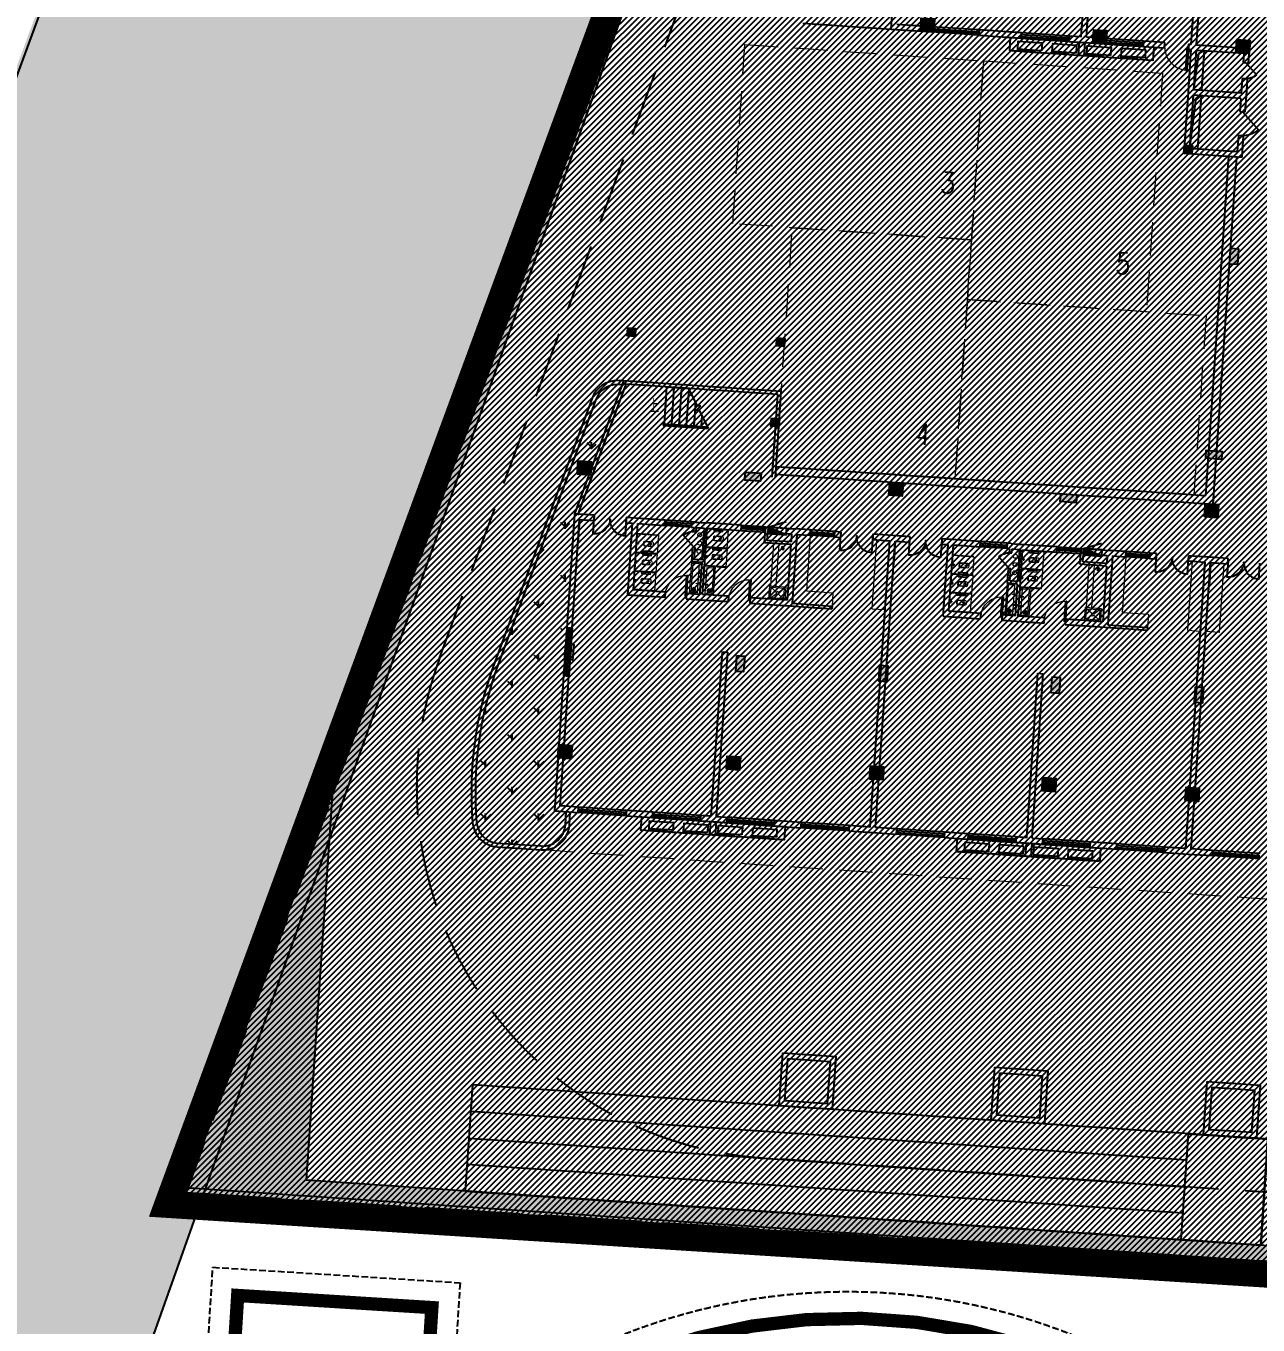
# Model space of a CAD drawing. Header units: millimetres. Extents: x 36720183 to 38160956, y 58934012 to 60388477.
# Drawn here: x 37337182 to 37383537, y 59654170 to 59703044 of the extents above; entities that cross this region are included whole.
import ezdxf

# ---------------------------------------------------------------- set-up
doc = ezdxf.new("R2010")
doc.units = ezdxf.units.MM
doc.header["$LTSCALE"] = 1000
doc.header["$MEASUREMENT"] = 0
for name, pattern in [('CONTINOUS', [0]), ('DASH', [0.35, 0.25, -0.1]), ('HIDDEN', [0.375, 0.25, -0.125]), ('总图草图2013.08.27$0$ACAD_ISO02W100', [15, 12, -3])]:
    doc.linetypes.add(name, pattern=pattern)
for name, color, linetype, lineweight in [('040 Text', 1, 'Continuous', 20), ('221 Wall Conc', 4, 'Continuous', 35), ('315 Door', 1, 'Continuous', 13), ('724 Furnitures', 8, 'Continuous', 20), ('740 Sanitary', 8, 'Continuous', 20), ('AGC 08320 CFA', 6, 'Continuous', 13)]:
    doc.layers.add(name, color=color, linetype=linetype, lineweight=lineweight)
for name, color, linetype in [('0空调土建条件', 6, 'Continuous'), ('@ 绿化', 8, 'Continuous'), ('@YL', 2, 'Continuous'), ('@围墙', 5, 'Continuous'), ('C_Colu', 2, 'Continuous'), ('C_Hatch', 41, 'Continuous'), ('DIM_SYMB', 3, 'Continuous'), ('KX_E1', 7, 'Continuous'), ('LH', 86, 'Continuous'), ('PUB_TEXT', 7, 'Continuous'), ('STAIR', 2, 'Continuous'), ('WALL', 4, 'Continuous'), ('WINDOW', 2, 'Continuous'), ('水X-EQU', 200, 'Continuous'), ('活动场地', 252, 'CONTINOUS'), ('硬质铺地', 7, 'Continuous'), ('绿地', 85, 'Continuous'), ('隐形消防车道', 9, 'Continuous')]:
    doc.layers.add(name, color=color, linetype=linetype)
doc.styles.add('_HZTXT', font='txt.shx', dxfattribs={"width": 0.8, "bigfont": 'hztxt.shx'})
doc.styles.add('_TCH_DIM', font='SIMPLEX', dxfattribs={"bigfont": 'GBCBIG'})
pattern_1 = [(90, (0, 0), (-997.795475, 997.795475), [264.58066, -1731.01015]), (45, (0, 0), (-997.796155, 997.796155), [264.58066, -1146.51615]), (135, (0, 0), (-997.796155, -997.796155), [264.58066, -1146.51615])]

# ---------------------------------------------------------------- blocks, each defined once
blk = doc.blocks.new('qc')
at = {"layer": '绿地', "color": 8}
blk.add_line((41951888, 57914852), (41959208, 57914852), dxfattribs=at)
at = {"layer": '绿地', "color": 8, "linetype": 'DASH'}
blk.add_lwpolyline([(41960208, 57915852), (41950888, 57915852), (41950888, 57909951, 0.664216), (41912008, 57893595), (41912008, 57847630, 0.664216), (41950888, 57831275), (41950888, 57824128), (41960208, 57824128)], format="xyb", close=True, dxfattribs=at)
at = {"layer": '绿地', "color": 8, "const_width": 500}
blk.add_lwpolyline([(41959208, 57914852), (41951888, 57914852), (41951888, 57907370, 0.706623), (41913008, 57893595), (41913008, 57847630, 0.706623), (41951888, 57833856), (41951888, 57825128), (41959208, 57825128)], format="xyb", close=True, dxfattribs=at)
at = {"layer": '绿地', "color": 8}
blk.add_lwpolyline([(41951888, 57907370, 0.706623), (41913008, 57893595), (41913008, 57847630, 0.706623), (41951888, 57833856, 0.706623)], format="xyb", dxfattribs=at)
for points in [[(41951888, 57907370), (41951888, 57914852)], [(41959208, 57825128), (41959208, 57914852)]]:
    blk.add_lwpolyline(points, dxfattribs=at)
blk = doc.blocks.new('WSC')
for p, q in [((-500, 600), (-500, 0)), ((0, 600), (-500, 600)), ((-450, 550), (-450, 50)), ((-281, 339), (-450, 550)), ((-50, 550), (-450, 550)), ((-50, 550), (-219, 339)), ((-50, 50), (-50, 550)), ((0, 0), (0, 600)), ((-500, 0), (0, 0)), ((-281, 261), (-450, 50)), ((-450, 50), (-50, 50)), ((-50, 50), (-219, 261))]:
    blk.add_line(p, q)
blk.add_circle((-250, 300), 50)
blk = doc.blocks.new('A$C684A7E5F')
for p, q in [((47, 17), (19, 78)), ((65, 15), (29, 92)), ((78, 22), (42, 99)), ((92, 28), (56, 105)), ((102, 43), (73, 103))]:
    blk.add_line(p, q)
for radius in [60, 45]:
    blk.add_circle((60, 60), radius)
blk = doc.blocks.new('A$C196D6E96')
for p, q in [((0, 52), (0, 117)), ((19, 52), (19, 117)), ((52, 169), (319, 169)), ((52, 149), (286, 149)), ((286, 19), (52, 19)), ((286, 169), (286, 0)), ((384, 104), (384, 65)), ((319, 0), (52, 0))]:
    blk.add_line(p, q)
at = {"extrusion": (0, 0, -1)}
for centre, major_axis, start_param, end_param in [((52, 117), (-36.8, 36.8), 5.497787, 7.068583), ((52, 52), (36.8, 36.8), 2.356194, 3.926991), ((52, 117), (23, 23), 3.926991, 5.497787), ((52, 52), (-23, 23), 3.926991, 5.497787), ((319, 104), (-46, 46), 0.785398, 2.356194), ((319, 65), (-46, 46), 2.356194, 3.926991)]:
    blk.add_ellipse(centre, major_axis=major_axis, ratio=1, start_param=start_param, end_param=end_param, dxfattribs=at)
blk = doc.blocks.new('A$C360173E8')
for p, q in [((360, -200), (-360, -200)), ((260, -740), (260, -400)), ((260, -400), (340, -400)), ((340, -430), (290, -430)), ((290, -430), (290, -710)), ((50, -945), (-50, -945)), ((0, -895), (0, -995)), ((340, -740), (260, -740)), ((290, -710), (340, -710))]:
    blk.add_line(p, q)
for points in [[(-360, -1000), (-360, -200), (-340, -200), (-340, -1000)], [(340, -1000), (340, -200), (360, -200), (360, -1000)]]:
    blk.add_lwpolyline(points)
blk.add_circle((0, -945), 16)
at = {"extrusion": (0, 0, -1)}
blk.add_ellipse((0, -474), major_axis=(-23, 23), ratio=1, start_param=6.283185307177053, end_param=12.56637061435664, dxfattribs=at)
at = {"rotation": 90.00000341509461}
blk.add_blockref('A$C196D6E96', (85, -740), dxfattribs=at)
blk = doc.blocks.new('_LV13')
at = {"color": 0}
for p, q in [((-0.49, 0.07), (-0.07, 0.49)), ((-0.47, -0.18), (0.18, 0.47)), ((-0.35, -0.35), (0.35, 0.35)), ((-0.18, -0.47), (0.47, 0.18)), ((0.07, -0.49), (0.49, -0.07))]:
    blk.add_line(p, q, dxfattribs=at)
blk.add_circle((0, 0), 0.5)
blk = doc.blocks.new('T-2')
for p, q in [((-30, 0), (30, 0)), ((0, -30), (0, 30))]:
    blk.add_line(p, q)
blk.add_lwpolyline([(-100, -5), (-100, 5), (-40, 5), (-40, -5)], close=True)
blk.add_circle((0, 0), 20)
blk = doc.blocks.new('xsp2')
at = {"layer": '740 Sanitary', "linetype": 'Continuous'}
for p, q in [((237866, 119369), (236886, 119369)), ((237866, 119119), (237866, 119369)), ((236886, 119119), (237866, 119119))]:
    blk.add_line(p, q, dxfattribs=at)
at = {"layer": '740 Sanitary'}
blk.add_line((237916, 119019), (237916, 119419), dxfattribs=at)
at = {"layer": '740 Sanitary', "linetype": 'Continuous'}
blk.add_lwpolyline([(237916, 119419), (236836, 119419), (236836, 119019), (237916, 119019)], dxfattribs=at)
at = {"layer": '740 Sanitary'}
blk.add_lwpolyline([(236886, 119119), (236886, 119369)], dxfattribs=at)
at = {"layer": '740 Sanitary', "linetype": 'Continuous', "extrusion": (0, 0, -1), "xscale": 150.0000000000003, "yscale": 150.0000000000003, "zscale": -150, "rotation": 180.0000166715301}
blk.add_blockref('_LV13', (-236999, 119260), dxfattribs=at)
at = {"layer": '740 Sanitary', "linetype": 'Continuous', "rotation": 269.999991285241}
for p in [(237216, 119089), (237566, 119089)]:
    blk.add_blockref('T-2', p, dxfattribs=at)
blk = doc.blocks.new('xsc2')
at = {"layer": '740 Sanitary', "linetype": 'Continuous'}
for p, q in [((232766, 118819), (233866, 118819)), ((233866, 118819), (233866, 118569)), ((233866, 118569), (232766, 118569))]:
    blk.add_line(p, q, dxfattribs=at)
at = {"layer": '740 Sanitary'}
blk.add_line((233916, 118919), (233916, 118519), dxfattribs=at)
at = {"layer": '740 Sanitary', "linetype": 'Continuous'}
blk.add_lwpolyline([(233916, 118519), (232716, 118519), (232716, 118919), (233916, 118919)], dxfattribs=at)
at = {"layer": '740 Sanitary'}
blk.add_lwpolyline([(232766, 118819), (232766, 118569)], dxfattribs=at)
at = {"layer": '740 Sanitary', "linetype": 'Continuous', "extrusion": (0, 0, -1), "zscale": -1, "rotation": 89.99999153129632}
for p in [(-233116, 118849), (-233516, 118849)]:
    blk.add_blockref('T-2', p, dxfattribs=at)
at = {"layer": '740 Sanitary', "linetype": 'Continuous', "xscale": 150.0000000000003, "yscale": 150.0000000000003, "zscale": 150.0000000000003, "rotation": 1.642547486260032e-05}
blk.add_blockref('_LV13', (232879, 118677), dxfattribs=at)
blk = doc.blocks.new('dwxg')
at = {"layer": '740 Sanitary'}
for p, q in [((234416, 118239), (234416, 117529)), ((235111, 117889), (235211, 117889)), ((235161, 117939), (235161, 117839)), ((234956, 117629), (234616, 117629)), ((234616, 117629), (234616, 117549)), ((234646, 117549), (234646, 117599)), ((234646, 117599), (234926, 117599)), ((234926, 117599), (234926, 117549)), ((234956, 117549), (234956, 117629))]:
    blk.add_line(p, q, dxfattribs=at)
blk.add_lwpolyline([(235216, 117529), (234416, 117529), (234416, 117549), (235216, 117549)], dxfattribs=at)
blk.add_circle((235161, 117889), 16, dxfattribs=at)
at = {"layer": '740 Sanitary', "extrusion": (0, 0, -1)}
blk.add_ellipse((234690, 117889), major_axis=(-23, -23), ratio=1, start_param=6.283185307177053, end_param=12.56637061435664, dxfattribs=at)
at = {"layer": '740 Sanitary', "rotation": 180.0000034151096}
blk.add_blockref('A$C196D6E96', (234956, 117973), dxfattribs=at)
blk = doc.blocks.new('kt')
at = {"layer": '0空调土建条件', "color": 7}
for p, q in [((-2883123, 10950975), (-2883123, 10950925)), ((-2883048, 10950975), (-2883048, 10950925)), ((-2882973, 10950975), (-2882973, 10950925)), ((-2882898, 10950975), (-2882898, 10950925)), ((-2882823, 10950975), (-2882823, 10950925)), ((-2882748, 10950975), (-2882748, 10950925)), ((-2882673, 10950975), (-2882673, 10950925)), ((-2882598, 10950975), (-2882598, 10950925)), ((-2882523, 10950975), (-2882523, 10950925)), ((-2882448, 10950975), (-2882448, 10950925)), ((-2882373, 10950975), (-2882373, 10950925)), ((-2882298, 10950975), (-2882298, 10950925)), ((-2882223, 10950975), (-2882223, 10950925)), ((-2882148, 10950975), (-2882148, 10950925)), ((-2882073, 10950975), (-2882073, 10950925)), ((-2881998, 10950975), (-2881998, 10950925)), ((-2881923, 10950975), (-2881923, 10950925)), ((-2881848, 10950975), (-2881848, 10950925)), ((-2881773, 10950975), (-2881773, 10950925)), ((-2881698, 10950975), (-2881698, 10950925)), ((-2881623, 10950975), (-2881623, 10950925)), ((-2881548, 10950975), (-2881548, 10950925)), ((-2881473, 10950975), (-2881473, 10950925)), ((-2881398, 10950975), (-2881398, 10950925)), ((-2881323, 10950975), (-2881323, 10950925)), ((-2881248, 10950975), (-2881248, 10950925)), ((-2881173, 10950975), (-2881173, 10950925)), ((-2881098, 10950975), (-2881098, 10950925)), ((-2881023, 10950975), (-2881023, 10950925)), ((-2880948, 10950975), (-2880948, 10950925)), ((-2880873, 10950975), (-2880873, 10950925)), ((-2880798, 10950975), (-2880798, 10950925)), ((-2880723, 10950975), (-2880723, 10950925)), ((-2880648, 10950975), (-2880648, 10950925)), ((-2880573, 10950975), (-2880573, 10950925)), ((-2880498, 10950975), (-2880498, 10950925)), ((-2880423, 10950975), (-2880423, 10950925))]:
    blk.add_line(p, q, dxfattribs=at)
at = {"layer": '0空调土建条件', "color": 2}
for points in [[(-2881880, 10950450), (-2881880, 10950450), (-2883180, 10950450), (-2883180, 10950950), (-2881880, 10950950), (-2881880, 10950950)], [(-2881880, 10950950), (-2881880, 10950950), (-2880380, 10950950), (-2880380, 10950450), (-2881880, 10950450), (-2881880, 10950450)]]:
    blk.add_lwpolyline(points, dxfattribs=at)
at = {"layer": '0空调土建条件', "color": 1}
for points in [[(-2882880, 10950875), (-2881980, 10950875), (-2881980, 10950575), (-2882880, 10950575)], [(-2881980, 10950875), (-2882580, 10950875), (-2882580, 10950905), (-2881980, 10950905)], [(-2881580, 10950875), (-2880680, 10950875), (-2880680, 10950575), (-2881580, 10950575)], [(-2880680, 10950875), (-2881280, 10950875), (-2881280, 10950905), (-2880680, 10950905)]]:
    blk.add_lwpolyline(points, close=True, dxfattribs=at)
blk = doc.blocks.new('1f-20140109')
at = {"layer": 'C_Hatch'}
for points in [[(161336, -163910), (161336, -163410), (161836, -163410), (161836, -163910)], [(167836, -163910), (167836, -163410), (168336, -163410), (168336, -163910)], [(173236, -163910), (173236, -163410), (173736, -163410), (173736, -163910)], [(171536, -167510), (171836, -167510), (171836, -167810), (171536, -167810)], [(173536, -171260), (173836, -171260), (173836, -171860), (173536, -171860)], [(151104, -175790), (151404, -175790), (151404, -176090), (151104, -176090)], [(156732, -175790), (157032, -175790), (157032, -176090), (156732, -176090)], [(156732, -178810), (157032, -178810), (157032, -179110), (156732, -179110)], [(173136, -179210), (173136, -178910), (173736, -178910), (173736, -179210)], [(149586, -181410), (149586, -180910), (150086, -180910), (150086, -181410)], [(155886, -180910), (156486, -180910), (156486, -181210), (155886, -181210)], [(161336, -181410), (161336, -180910), (161836, -180910), (161836, -181410)], [(167786, -180910), (168386, -180910), (168386, -181210), (167786, -181210)], [(173236, -181410), (173236, -180910), (173736, -180910), (173736, -181410)], [(149586, -187810), (149886, -187810), (149886, -188410), (149586, -188410)], [(156036, -187810), (156336, -187810), (156336, -188410), (156036, -188410)], [(161436, -187810), (161736, -187810), (161736, -188410), (161436, -188410)], [(167936, -187810), (168236, -187810), (168236, -188410), (167936, -188410)], [(173336, -187810), (173636, -187810), (173636, -188410), (173336, -188410)], [(149586, -192110), (149586, -191610), (150086, -191610), (150086, -192110)], [(155936, -192110), (155936, -191610), (156436, -191610), (156436, -192110)], [(161336, -192110), (161336, -191610), (161836, -191610), (161836, -192110)], [(167836, -192110), (167836, -191610), (168336, -191610), (168336, -192110)], [(173236, -192110), (173236, -191610), (173736, -191610), (173736, -192110)]]:
    blk.add_hatch(color=256, dxfattribs=at).paths.add_polyline_path(points)
at = {"layer": 'C_Colu'}
for points in [[(161336, -163910), (161336, -163410), (161836, -163410), (161836, -163910), (161336, -163910)], [(167836, -163910), (167836, -163410), (168336, -163410), (168336, -163910), (167836, -163910)], [(173236, -163910), (173236, -163410), (173736, -163410), (173736, -163910), (173236, -163910)], [(171536, -167510), (171836, -167510), (171836, -167810), (171536, -167810), (171536, -167510)], [(173536, -171260), (173836, -171260), (173836, -171860), (173536, -171860), (173536, -171260)], [(151104, -175790), (151404, -175790), (151404, -176090), (151104, -176090), (151104, -175790)], [(156732, -175790), (157032, -175790), (157032, -176090), (156732, -176090), (156732, -175790)], [(156732, -178810), (157032, -178810), (157032, -179110), (156732, -179110), (156732, -178810)], [(173136, -179210), (173136, -178910), (173736, -178910), (173736, -179210), (173136, -179210)], [(149586, -181410), (149586, -180910), (150086, -180910), (150086, -181410), (149586, -181410)], [(155886, -180910), (156486, -180910), (156486, -181210), (155886, -181210), (155886, -180910)], [(161336, -181410), (161336, -180910), (161836, -180910), (161836, -181410), (161336, -181410)], [(167786, -180910), (168386, -180910), (168386, -181210), (167786, -181210), (167786, -180910)], [(173236, -181410), (173236, -180910), (173736, -180910), (173736, -181410), (173236, -181410)], [(149586, -187810), (149886, -187810), (149886, -188410), (149586, -188410), (149586, -187810)], [(156036, -187810), (156336, -187810), (156336, -188410), (156036, -188410), (156036, -187810)], [(161436, -187810), (161736, -187810), (161736, -188410), (161436, -188410), (161436, -187810)], [(167936, -187810), (168236, -187810), (168236, -188410), (167936, -188410), (167936, -187810)], [(173336, -187810), (173636, -187810), (173636, -188410), (173336, -188410), (173336, -187810)], [(149586, -192110), (149586, -191610), (150086, -191610), (150086, -192110), (149586, -192110)], [(155936, -192110), (155936, -191610), (156436, -191610), (156436, -192110), (155936, -192110)], [(161336, -192110), (161336, -191610), (161836, -191610), (161836, -192110), (161336, -192110)], [(167836, -192110), (167836, -191610), (168336, -191610), (168336, -192110), (167836, -192110)], [(173236, -192110), (173236, -191610), (173736, -191610), (173736, -192110), (173236, -192110)]]:
    blk.add_lwpolyline(points, dxfattribs=at)
blk = doc.blocks.new('A$C0E546E4F')
at = {"layer": '水X-EQU'}
h = blk.add_hatch(dxfattribs=at)
h.set_pattern_fill('ANSI31', color=256, scale=80, style=0)
h.set_pattern_definition([(45, (-34231878.309, -36246077.902), (-7.0710678119, 7.0710678119), [])])
h.paths.add_polyline_path([(0, 240), (0, 0), (700, 0)])
for p, q in [((0, 240), (659, 493)), ((700, 0), (0, 240))]:
    blk.add_line(p, q, dxfattribs=at)
blk.add_lwpolyline([(0, 240), (0, 0), (700, 0), (700, 240)], close=True, dxfattribs=at)
blk = doc.blocks.new('$DorLib2D$00000114')
at = {"color": 0}
blk.add_line((0.5, 0), (-0.207, 0.707), dxfattribs=at)
blk.add_arc((0.5, 0), 1, 135, 180, dxfattribs=at)
blk = doc.blocks.new('yey117')
at = {"color": 0, "extrusion": (0, 0, -1)}
for p, q in [((-21632, 31942), (-21646, 31742)), ((-21641, 31809), (-19845, 31687)), ((-21637, 31875), (-19841, 31753)), ((-19836, 31820), (-21632, 31942)), ((-19850, 31620), (-19836, 31820)), ((-19850, 31620), (-21646, 31742)), ((-18240, 31711), (-18253, 31511)), ((-16458, 31389), (-18253, 31511)), ((-18249, 31578), (-16453, 31456)), ((-18244, 31645), (-16449, 31522)), ((-16444, 31589), (-18240, 31711)), ((-16458, 31389), (-16444, 31589)), ((-15446, 31521), (-15460, 31321)), ((-13664, 31199), (-15460, 31321)), ((-15455, 31388), (-13660, 31266)), ((-15451, 31454), (-13655, 31332)), ((-13651, 31399), (-15446, 31521)), ((-13664, 31199), (-13651, 31399)), ((-31655, 13379), (-31669, 13180)), ((-31664, 13246), (-30666, 13178)), ((-31659, 13313), (-30662, 13245)), ((-30657, 13311), (-31655, 13379)), ((-30671, 13112), (-30657, 13311)), ((-30671, 13112), (-31669, 13180)), ((-26178, 13007), (-26191, 12807)), ((-25293, 12746), (-26191, 12807)), ((-26187, 12874), (-25289, 12813)), ((-26182, 12940), (-25284, 12879)), ((-25280, 12946), (-26178, 13007)), ((-25293, 12746), (-25280, 12946)), ((-19782, 12572), (-19796, 12372)), ((-18798, 12304), (-19796, 12372)), ((-19791, 12439), (-18794, 12371)), ((-19787, 12505), (-18789, 12437)), ((-18785, 12504), (-19782, 12572)), ((-18798, 12304), (-18785, 12504)), ((-14305, 12199), (-14319, 11999)), ((-13421, 11938), (-14319, 11999)), ((-14314, 12066), (-13416, 12005)), ((-14310, 12132), (-13412, 12071)), ((-13407, 12138), (-14305, 12199)), ((-13421, 11938), (-13407, 12138)), ((-35349, 9321), (-35471, 7525)), ((-35405, 7520), (-35282, 9316)), ((-35149, 9307), (-35349, 9321)), ((-35338, 7516), (-35216, 9312)), ((-35149, 9307), (-35272, 7511)), ((-35471, 7525), (-35272, 7511)), ((-34906, 2575), (-34919, 2375)), ((-34910, 2508), (-33114, 2386)), ((-33110, 2453), (-34906, 2575)), ((-33123, 2253), (-33110, 2453)), ((-33123, 2253), (-34919, 2375)), ((-34915, 2442), (-33119, 2320)), ((-32112, 2385), (-32126, 2185)), ((-30330, 2063), (-32126, 2185)), ((-32121, 2252), (-30325, 2130)), ((-32117, 2318), (-30321, 2196)), ((-30316, 2263), (-32112, 2385)), ((-30330, 2063), (-30316, 2263)), ((-29319, 2195), (-29332, 1995)), ((-27536, 1873), (-29332, 1995)), ((-29328, 2062), (-27532, 1940)), ((-29323, 2128), (-27527, 2006)), ((-27523, 2073), (-29319, 2195)), ((-27536, 1873), (-27523, 2073)), ((-26525, 2005), (-26539, 1805)), ((-24729, 1883), (-26525, 2005)), ((-24743, 1683), (-26539, 1805)), ((-26534, 1872), (-24738, 1750)), ((-26530, 1938), (-24734, 1816)), ((-24743, 1683), (-24729, 1883)), ((-22933, 1761), (-22947, 1561)), ((-21151, 1439), (-22947, 1561)), ((-22942, 1627), (-21147, 1505)), ((-22938, 1694), (-21142, 1572)), ((-21138, 1638), (-22933, 1761)), ((-21151, 1439), (-21138, 1638)), ((-20240, 1577), (-20253, 1378)), ((-20244, 1511), (-18448, 1389)), ((-18444, 1455), (-20240, 1577)), ((-18457, 1256), (-20253, 1378)), ((-20249, 1444), (-18453, 1322)), ((-18457, 1256), (-18444, 1455)), ((-17446, 1387), (-17460, 1188)), ((-15664, 1066), (-17460, 1188)), ((-17455, 1254), (-15659, 1132)), ((-17451, 1321), (-15655, 1199)), ((-15650, 1265), (-17446, 1387)), ((-15664, 1066), (-15650, 1265)), ((-14653, 1197), (-14666, 998)), ((-12870, 875), (-14666, 998)), ((-14662, 1064), (-12866, 942)), ((-14657, 1131), (-12861, 1009)), ((-12857, 1075), (-14653, 1197)), ((-12870, 875), (-12857, 1075)), ((-11061, 953), (-11074, 753)), ((-9279, 631), (-11074, 753)), ((-11070, 820), (-9274, 698)), ((-11065, 886), (-9270, 764)), ((-9265, 831), (-11061, 953))]:
    blk.add_line(p, q, dxfattribs=at)
for p, q in [((-12006, 31187), (-12066, 30311)), ((-11961, 31184), (-12021, 30308)), ((-11961, 31184), (-12006, 31187)), ((-12066, 30311), (-12021, 30308))]:
    blk.add_line(p, q)
at = {"color": 0}
for p, q in [((-28785, 12984), (-28772, 13183)), ((-28785, 12984), (-27887, 12922)), ((-27883, 12989), (-28781, 13050)), ((-27878, 13055), (-28776, 13117)), ((-28772, 13183), (-27874, 13122)), ((-27874, 13122), (-27887, 12922)), ((-16913, 12176), (-16899, 12375)), ((-16010, 12181), (-16908, 12242)), ((-16006, 12248), (-16904, 12309)), ((-16899, 12375), (-16001, 12314)), ((-16001, 12314), (-16015, 12115)), ((-16913, 12176), (-16015, 12115))]:
    blk.add_line(p, q, dxfattribs=at)
at = {"extrusion": (0, 0, -1)}
for p, q in [((-30887, 10521), (-30834, 11299)), ((-30847, 10518), (-30794, 11296)), ((-30834, 11299), (-30794, 11296)), ((-28503, 10358), (-28450, 11137)), ((-28463, 10356), (-28410, 11134)), ((-28450, 11137), (-28410, 11134)), ((-30847, 10518), (-30887, 10521)), ((-28463, 10356), (-28503, 10358)), ((-19015, 9713), (-18962, 10491)), ((-18975, 9710), (-18922, 10488)), ((-18962, 10491), (-18922, 10488)), ((-16630, 9551), (-16577, 10329)), ((-16590, 9548), (-16537, 10326)), ((-16577, 10329), (-16537, 10326)), ((-18975, 9710), (-19015, 9713)), ((-16590, 9548), (-16630, 9551))]:
    blk.add_line(p, q, dxfattribs=at)
for points in [[(-11369, 31043), (-11588, 30919), (-11770, 29567)], [(-11369, 31043), (-11471, 29547)], [(-11485, 29347), (-11701, 29170), (-11920, 27372)], [(-11485, 29347), (-11620, 27352)]]:
    blk.add_lwpolyline(points)
at = {"lineweight": 13}
blk.add_arc((-11984, 31185), 878, 176.1085, 264.6392, dxfattribs=at)
at = {"lineweight": 13, "extrusion": (0, 0, -1)}
for centre in [(30867, 10519), (28483, 10357), (18995, 9712), (16610, 9549)]:
    blk.add_arc(centre, 780, 3.8915, 92.4223, dxfattribs=at)
at = {"layer": '221 Wall Conc'}
for points in [[(-30172, 13078), (-30253, 11881)], [(-18299, 12270), (-18381, 11073)]]:
    blk.add_lwpolyline(points, dxfattribs=at)
at = {"layer": '724 Furnitures'}
for points in [[(-26191, 12807), (-26334, 10712), (-25336, 10644)], [(-23697, 12637), (-23873, 10043), (-23375, 10009)], [(-14319, 11999), (-14461, 9904), (-13463, 9836)], [(-11824, 11830), (-12001, 9236), (-11502, 9202)], [(-10627, 11748), (-10804, 9154), (-11302, 9188)], [(-25336, 10644), (-25370, 10145)], [(-26873, 10147), (-26374, 10113)], [(-13463, 9836), (-13497, 9338)], [(-15001, 9340), (-14502, 9306)]]:
    blk.add_lwpolyline(points, dxfattribs=at)
at = {"layer": '740 Sanitary'}
for points in [[(-31905, 12795), (-32703, 12849)], [(-31904, 12815), (-32702, 12869)], [(-31905, 12805), (-31904, 12815)], [(-27575, 12500), (-27684, 10904)], [(-27376, 12487), (-27484, 10890)], [(-20033, 11987), (-20831, 12042)], [(-20031, 12007), (-20829, 12061)], [(-15703, 11693), (-15811, 10096)], [(-15503, 11679), (-15612, 10083)]]:
    blk.add_lwpolyline(points, dxfattribs=at)
for centre in [(-30346, 12825), (-30375, 12201), (-30354, 12513), (-18482, 11705), (-18474, 12017), (-18503, 11394)]:
    blk.add_circle(centre, 75, dxfattribs=at)
at = {"layer": 'DIM_SYMB'}
blk.add_lwpolyline([(-31788, 17673, 0, 0, 0), (-30980, 17618, 120, 0, 0), (-30531, 17588, 0, 0, 0)], format="xyseb", dxfattribs=at)
at = {"layer": 'STAIR'}
for p, q in [((-31599, 18387), (-31693, 17000)), ((-31599, 18387), (-30760, 18330)), ((-31320, 18368), (-31414, 16981)), ((-31040, 18349), (-31135, 16962)), ((-30761, 18330), (-30855, 16943)), ((-30431, 17659), (-30760, 18330)), ((-30514, 17830), (-30576, 16924)), ((-30493, 17489), (-30306, 17683)), ((-30306, 17683), (-30431, 17659)), ((-30360, 17515), (-30493, 17489)), ((-30023, 16826), (-30360, 17515)), ((-30268, 17327), (-30297, 16905)), ((-31723, 17002), (-31727, 16942)), ((-31727, 16942), (-30023, 16826)), ((-31723, 17002), (-30053, 16889)), ((-31698, 16940), (-31600, 16934)), ((-31600, 16934), (-30023, 16826))]:
    blk.add_line(p, q, dxfattribs=at)
blk.add_lwpolyline([(-10437, 27071), (-10138, 27050)], dxfattribs=at)
at = {"layer": 'WALL', "color": 6}
for p, q in [((-23142, 31844), (-22382, 43018)), ((-15995, 31558), (-15751, 35150)), ((-15796, 31545), (-15558, 35037)), ((-11855, 31277), (-11617, 34769)), ((-11655, 31263), (-11418, 34755)), ((-23142, 31844), (-21646, 31742)), ((-21632, 31942), (-22929, 32030)), ((-21646, 31742), (-21632, 31942)), ((-19836, 31820), (-19850, 31620)), ((-18240, 31711), (-19836, 31820)), ((-19850, 31620), (-18253, 31511)), ((-18253, 31511), (-18240, 31711)), ((-16444, 31589), (-16458, 31389)), ((-16458, 31389), (-15909, 31352)), ((-15995, 31558), (-16444, 31589)), ((-15909, 31352), (-15460, 31321)), ((-15446, 31521), (-15796, 31545)), ((-15460, 31321), (-15446, 31521)), ((-13651, 31399), (-13664, 31199)), ((-12852, 31345), (-13651, 31399)), ((-12866, 31145), (-12852, 31345)), ((-11954, 31283), (-11968, 31084)), ((-11855, 31277), (-11954, 31283)), ((-13664, 31199), (-12866, 31145)), ((-11868, 31077), (-11977, 29481)), ((-11968, 31084), (-11868, 31077)), ((-11669, 31064), (-11770, 29567)), ((-11669, 31064), (-9873, 30941)), ((-11655, 31263), (-9759, 31134)), ((-9873, 30941), (-9897, 30588)), ((-9759, 31134), (-9660, 31127)), ((-9697, 30574), (-9673, 30928)), ((-9660, 31127), (-9673, 30928)), ((-9673, 30928), (-9673, 30928)), ((-9897, 30588), (-9697, 30574)), ((-9938, 29989), (-9975, 29445)), ((-9738, 29976), (-9938, 29989)), ((-9782, 29332), (-9738, 29976)), ((-11977, 29481), (-12133, 27186)), ((-11784, 29367), (-11920, 27372)), ((-9988, 29245), (-11784, 29367)), ((-9975, 29445), (-11770, 29567)), ((-9823, 28733), (-9782, 29332)), ((-9988, 29245), (-10022, 28746)), ((-10022, 28746), (-9823, 28733)), ((-11920, 27372), (-10124, 27250)), ((-10083, 27849), (-10124, 27250)), ((-9884, 27835), (-10083, 27849)), ((-9938, 27037), (-9884, 27835)), ((-12133, 27186), (-9938, 27037)), ((-11306, 14300), (-10437, 27071)), ((-11027, 13981), (-10138, 27050)), ((-27472, 15400), (-11306, 14300)), ((-27493, 15101), (-11027, 13981)), ((-35057, 13611), (-35349, 9321)), ((-35149, 9307), (-34871, 13398)), ((-34309, 13560), (-35057, 13611)), ((-34871, 13398), (-34322, 13360)), ((-34322, 13360), (-34309, 13560)), ((-33112, 13478), (-33125, 13279)), ((-33125, 13279), (-32876, 13262)), ((-32762, 13455), (-33112, 13478)), ((-33059, 10568), (-32876, 13262)), ((-32846, 10754), (-32676, 13248)), ((-31655, 13379), (-32762, 13455)), ((-32676, 13248), (-31669, 13180)), ((-31669, 13180), (-31655, 13379)), ((-30657, 13311), (-30671, 13112)), ((-30508, 13301), (-30657, 13311)), ((-30508, 13301), (-30109, 13274)), ((-28772, 13183), (-30109, 13274)), ((-30671, 13112), (-30571, 13105)), ((-30571, 13105), (-30581, 12955)), ((-30581, 12955), (-30481, 12949)), ((-30481, 12949), (-30471, 13098)), ((-30471, 13098), (-30172, 13078)), ((-30253, 11881), (-30172, 13078)), ((-30157, 11824), (-30072, 13071)), ((-30072, 13071), (-28785, 12984)), ((-28785, 12984), (-28772, 13183)), ((-27914, 12523), (-27887, 12922)), ((-27887, 12922), (-27874, 13122)), ((-27874, 13122), (-26776, 13047)), ((-27808, 12616), (-27788, 12916)), ((-27788, 12916), (-26890, 12855)), ((-26890, 12855), (-26910, 12555)), ((-26178, 13007), (-26776, 13047)), ((-26690, 12841), (-26717, 12442)), ((-26690, 12841), (-26191, 12807)), ((-26191, 12807), (-26178, 13007)), ((-25280, 12946), (-25293, 12746)), ((-25293, 12746), (-25044, 12729)), ((-25030, 12929), (-25280, 12946)), ((-25044, 12729), (-25030, 12929)), ((-23833, 12847), (-23847, 12648)), ((-23085, 12796), (-23833, 12847)), ((-22436, 12752), (-23085, 12796)), ((-22450, 12553), (-22436, 12752)), ((-30622, 12357), (-30659, 11808)), ((-30522, 12350), (-30622, 12357)), ((-30553, 11901), (-30522, 12350)), ((-26917, 12456), (-27914, 12523)), ((-26910, 12555), (-27808, 12616)), ((-26917, 12456), (-27059, 10360)), ((-26717, 12442), (-26867, 10247)), ((-23931, 1828), (-23198, 12603)), ((-23847, 12648), (-23198, 12603)), ((-23732, 1815), (-22999, 12590)), ((-22999, 12590), (-22450, 12553)), ((-21239, 12671), (-21253, 12471)), ((-21253, 12471), (-21003, 12454)), ((-20890, 12647), (-21239, 12671)), ((-21186, 9760), (-21003, 12454)), ((-20973, 9946), (-20804, 12441)), ((-19782, 12572), (-20890, 12647)), ((-20804, 12441), (-19796, 12372)), ((-19796, 12372), (-19782, 12572)), ((-18785, 12504), (-18798, 12304)), ((-18798, 12304), (-18699, 12297)), ((-18635, 12494), (-18785, 12504)), ((-18699, 12297), (-18709, 12148)), ((-18635, 12494), (-18236, 12466)), ((-18609, 12141), (-18599, 12291)), ((-18599, 12291), (-18299, 12270)), ((-18381, 11073), (-18299, 12270)), ((-18285, 11016), (-18200, 12263)), ((-16899, 12375), (-18236, 12466)), ((-18200, 12263), (-16913, 12176)), ((-16913, 12176), (-16899, 12375)), ((-16015, 12115), (-16001, 12314)), ((-16001, 12314), (-14904, 12240)), ((-14305, 12199), (-14904, 12240)), ((-30260, 11781), (-30659, 11808)), ((-30253, 11881), (-30553, 11901)), ((-30342, 10584), (-30260, 11781)), ((-30242, 10577), (-30157, 11824)), ((-18709, 12148), (-18609, 12141)), ((-16042, 11716), (-16015, 12115)), ((-15935, 11809), (-15915, 12108)), ((-15037, 11748), (-15935, 11809)), ((-15915, 12108), (-15017, 12047)), ((-15017, 12047), (-15037, 11748)), ((-14817, 12033), (-14845, 11634)), ((-14817, 12033), (-14319, 11999)), ((-14319, 11999), (-14305, 12199)), ((-13407, 12138), (-13421, 11938)), ((-13421, 11938), (-13171, 11921)), ((-13158, 12121), (-13407, 12138)), ((-13171, 11921), (-13158, 12121)), ((-12059, 1021), (-11326, 11796)), ((-11960, 12039), (-11974, 11840)), ((-11974, 11840), (-11326, 11796)), ((-11212, 11989), (-11960, 12039)), ((-11859, 1007), (-11126, 11782)), ((-10464, 11938), (-11212, 11989)), ((-11126, 11782), (-10478, 11738)), ((-10478, 11738), (-10464, 11938)), ((-18749, 11549), (-18787, 11000)), ((-18650, 11542), (-18749, 11549)), ((-18680, 11093), (-18650, 11542)), ((-15044, 11648), (-16042, 11716)), ((-15044, 11648), (-15187, 9553)), ((-14845, 11634), (-14994, 9439)), ((-31639, 10672), (-32846, 10754)), ((-18388, 10973), (-18787, 11000)), ((-18381, 11073), (-18680, 11093)), ((-18469, 9776), (-18388, 10973)), ((-18369, 9769), (-18285, 11016)), ((-33059, 10568), (-31652, 10472)), ((-31652, 10472), (-31639, 10672)), ((-30841, 10618), (-30854, 10418)), ((-30854, 10418), (-30305, 10381)), ((-30342, 10584), (-30841, 10618)), ((-30305, 10381), (-29268, 10310)), ((-29254, 10510), (-30242, 10577)), ((-29268, 10310), (-29254, 10510)), ((-28456, 10455), (-28470, 10256)), ((-27059, 10360), (-28456, 10455)), ((-28470, 10256), (-26973, 10154)), ((-26973, 10154), (-25377, 10045)), ((-26867, 10247), (-25370, 10145)), ((-25370, 10145), (-25377, 10045)), ((-19766, 9864), (-20973, 9946)), ((-19780, 9665), (-19766, 9864)), ((-18968, 9810), (-18982, 9610)), ((-18469, 9776), (-18968, 9810)), ((-35349, 9321), (-35149, 9307)), ((-21186, 9760), (-19780, 9665)), ((-18982, 9610), (-18433, 9573)), ((-18433, 9573), (-17395, 9502)), ((-17382, 9702), (-18369, 9769)), ((-17395, 9502), (-17382, 9702)), ((-16583, 9648), (-16597, 9448)), ((-16597, 9448), (-15100, 9346)), ((-15187, 9553), (-16583, 9648)), ((-15100, 9346), (-13504, 9238)), ((-14994, 9439), (-13497, 9338)), ((-13497, 9338), (-13504, 9238)), ((-29917, 2236), (-29496, 8421)), ((-29718, 2222), (-29297, 8408)), ((-29496, 8421), (-29297, 8408)), ((-35471, 7525), (-35817, 2436)), ((-35604, 2622), (-35272, 7511)), ((-35272, 7511), (-35471, 7525)), ((-18045, 1428), (-17624, 7614)), ((-17845, 1414), (-17424, 7600)), ((-17624, 7614), (-17424, 7600)), ((-34906, 2575), (-35604, 2622)), ((-34919, 2375), (-34906, 2575)), ((-33110, 2453), (-33123, 2253)), ((-32112, 2385), (-33110, 2453)), ((-35817, 2436), (-34919, 2375)), ((-33123, 2253), (-32126, 2185)), ((-32126, 2185), (-32112, 2385)), ((-30316, 2263), (-30330, 2063)), ((-30330, 2063), (-29831, 2029)), ((-29917, 2236), (-30316, 2263)), ((-29831, 2029), (-29232, 1989)), ((-29718, 2222), (-29219, 2188)), ((-29241, 1989), (-26539, 1805)), ((-26525, 2005), (-29227, 2189)), ((-26539, 1805), (-26525, 2005)), ((-24729, 1883), (-24743, 1683)), ((-24743, 1683), (-23845, 1622)), ((-23931, 1828), (-24729, 1883)), ((-23845, 1622), (-22947, 1561)), ((-22933, 1761), (-23732, 1815)), ((-22947, 1561), (-22933, 1761)), ((-21138, 1638), (-21151, 1439)), ((-20240, 1577), (-21138, 1638)), ((-20253, 1378), (-20240, 1577)), ((-21151, 1439), (-20253, 1378)), ((-18444, 1455), (-18457, 1256)), ((-18457, 1256), (-17958, 1222)), ((-18045, 1428), (-18444, 1455)), ((-17958, 1222), (-17360, 1181)), ((-17845, 1414), (-17346, 1380)), ((-17372, 1182), (-14666, 998)), ((-14653, 1197), (-17358, 1381)), ((-14666, 998), (-14653, 1197)), ((-12857, 1075), (-12870, 875)), ((-12059, 1021), (-12857, 1075)), ((-11061, 953), (-11859, 1007)), ((-12870, 875), (-11972, 814)), ((-11972, 814), (-11074, 753)), ((-11074, 753), (-11061, 953))]:
    blk.add_line(p, q, dxfattribs=at)
for points in [[(-11669, 31064), (-11760, 29717)], [(-11784, 29367), (-11886, 27871)], [(-27501, 14981), (-27281, 18214), (-33213, 18617), (-35057, 13611)], [(-27621, 14989), (-27409, 18102), (-33131, 18491), (-34945, 13569)]]:
    blk.add_lwpolyline(points, dxfattribs=at)
at = {"layer": 'WINDOW'}
for p, q in [((-34871, 13398), (-34932, 12500)), ((-22999, 12590), (-23060, 11692)), ((-11126, 11782), (-11187, 10884))]:
    blk.add_line(p, q, dxfattribs=at)
at = {"layer": 'WINDOW', "extrusion": (0, 0, -1)}
for points in [[(33118, 13379), (33159, 12780, 0.414214), (33717, 13419, 0.414214), (34356, 12861), (34316, 13460)], [(23840, 12747), (23881, 12149, 0.414214), (24438, 12788, 0.414214), (25078, 12230), (25037, 12829)], [(21246, 12571), (21287, 11972, 0.414214), (21844, 12612, 0.414214), (22484, 12054), (22443, 12652)], [(11967, 11940), (12008, 11341, 0.414214), (12566, 11980, 0.414214), (13205, 11423), (13164, 12021)]]:
    blk.add_lwpolyline(points, format="xyb", dxfattribs=at)
at = {"layer": 'WINDOW', "extrusion": (-8.31145e-18, -1.22182e-16, -1)}
blk.add_lwpolyline([(10471, 11838), (10511, 11239, -0.414214), (9872, 11797, -0.414214), (9314, 11158), (9273, 11756)], format="xyb", dxfattribs=at)
for name, p, rotation in [('1f-20140109', (-171885, 206251), 356.1084515982478), ('kt', (-2149205, 11152226), 176.1084515982475), ('kt', (-2146611, 11152050), 176.1084515982475), ('kt', (-2163077, 11122900), 176.1084515982475), ('kt', (-2160483, 11122724), 176.1084515982475), ('kt', (-2151204, 11122092), 176.1084515982475), ('kt', (-2148610, 11121916), 176.1084515982475)]:
    blk.add_blockref(name, p, dxfattribs=dict(rotation=rotation))
at = {"layer": '221 Wall Conc', "xscale": -1, "rotation": 356.1084515970672}
for p in [(193946, -121070), (205819, -121878)]:
    blk.add_blockref('dwxg', p, dxfattribs=at)
at = {"layer": '315 Door', "xscale": -1, "rotation": 266.1084515982478}
for name, p in [('xsc2', (-164780, -213525)), ('xsp2', (-165060, -217636)), ('xsc2', (-152907, -214333)), ('xsp2', (-153187, -218443))]:
    blk.add_blockref(name, p, dxfattribs=at)
at = {"layer": '740 Sanitary', "xscale": -1, "rotation": 266.1084515982478}
for p in [(-29099, 12644), (-29147, 11946), (-17226, 11836), (-31776, 11744), (-31824, 11045), (-19904, 10936), (-17274, 11138), (-19951, 10238)]:
    blk.add_blockref('A$C360173E8', p, dxfattribs=at)
at = {"layer": '740 Sanitary', "extrusion": (0, 0, -1), "zscale": -1}
for name, p, rotation in [('A$C684A7E5F', (27255, 12244), 63.89155182411267), ('A$C684A7E5F', (15381, 11452), 63.89155182034843), ('WSC', (27149, 10366), 273.8915484017522), ('WSC', (15276, 9559), 273.8915484017522)]:
    blk.add_blockref(name, p, dxfattribs=dict(at, rotation=rotation))
at = {"layer": 'WINDOW'}
for p, xscale, yscale, zscale, rotation in [((-9817, 30282), 600, -600, 600, 86.10845132918219), ((-9953, 28291), 900, -900, 900, 86.10845186356721), ((-30552, 12653), -600, 600, -600, 86.1084525655997), ((-18679, 11845), -600, 600, -600, 86.10845256752059)]:
    blk.add_blockref('$DorLib2D$00000114', p, dxfattribs=dict(at, xscale=xscale, yscale=yscale, zscale=zscale, rotation=rotation))
at = {"layer": '水X-EQU', "rotation": 356.1084515982478}
for p in [(-27790, 12876), (-15918, 12068)]:
    blk.add_blockref('A$C0E546E4F', p, dxfattribs=at)
at = {"layer": 'PUB_TEXT', "style": '_TCH_DIM'}
blk.add_text('上', height=506, dxfattribs=at).set_placement((-32258, 17421))

msp = doc.modelspace()

# ---------------------------------------------------------------- hatches: boundary and pattern name
at = {"layer": '@ 绿化', "linetype": 'Continuous'}
h = msp.add_hatch(dxfattribs=at)
h.set_pattern_fill('GRASS', color=256, scale=500, style=0)
h.set_pattern_definition(pattern_1)
edge = h.paths.add_edge_path()
edge.add_line((37309923, 59563493), (37286342, 59565097))
edge.add_line((37286342, 59565097), (37366812, 59782521))
edge.add_line((37366812, 59782521), (37387187, 59781134))
edge.add_line((37387187, 59781134), (37309923, 59563493))
at = {"layer": '@ 绿化'}
h = msp.add_hatch(dxfattribs=at)
h.set_pattern_fill('ANSI31', color=8, scale=100, style=0)
h.set_pattern_definition([(45, (37392134.96, 59659618.2), (-112.2532, 112.2532), [])])
h.paths.add_polyline_path([(37406931, 59759746), (37397632, 59770401), (37384002, 59771328), (37342505, 59658700), (37399810, 59655065)])
at = {"layer": '@ 绿化', "linetype": 'Continuous'}
h = msp.add_hatch(dxfattribs=at)
h.set_pattern_fill('GRASS', color=256, scale=500, style=0)
h.set_pattern_definition(pattern_1)
edge = h.paths.add_edge_path()
edge.add_line((37357674, 59684697), (37357675, 59684718))
edge.add_line((37357675, 59684718), (37359461, 59689565))
edge.add_arc((37359457, 59688669), 896, 89.7451, 158.7525)
edge.add_line((37358622, 59688994), (37354939, 59678999))
edge.add_arc((37367879, 59674231), 13791, 159.7738, 184.7764)
edge.add_arc((37354984, 59673153), 850, 184.7764, 266.1085)
edge.add_arc((37373314, 59942622), 270941, 266.10845, 266.34476)
edge.add_arc((37356091, 59673018), 788, 266.3448, 360.0966)
edge.add_line((37356879, 59673019), (37357674, 59684697))
at = {"layer": 'LH'}
h = msp.add_hatch(dxfattribs=at)
h.set_pattern_fill('GRASS', color=256, scale=300)
h.set_pattern_definition([(86.1084516, (41215743.85, 48493922.8), (-556.66581, 637.92802), [158.748396, -1038.60609]), (41.108452, (41215743.85, 48493922.8), (-556.66619, 637.928454), [158.748396, -687.90969]), (131.108452, (41215743.85, 48493922.8), (-637.928454, -556.66619), [158.748396, -687.90969])])
h.paths.add_polyline_path([(37348705, 59674081), (37380174, 59759493), (37379654, 59759528), (37342602, 59658964), (37399810, 59655072), (37399878, 59656070), (37399281, 59656111), (37347721, 59659618)])

# ---------------------------------------------------------------- linework, layer by layer
msp.add_lwpolyline([(37348705, 59674081), (37347721, 59659618)])
at = {"layer": '@YL'}
msp.add_line((37366408, 59703147), (37369738, 59702920), dxfattribs=at)
at = {"layer": '@YL', "color": 16, "linetype": '总图草图2013.08.27$0$ACAD_ISO02W100', "ltscale": 0.3}
for const_width in [1000, 500]:
    msp.add_lwpolyline([(37406931, 59759746), (37397632, 59770401), (37384002, 59771328), (37342505, 59658700), (37399810, 59655065)], close=True, dxfattribs=dict(at, const_width=const_width))
at = {"layer": '@YL'}
msp.add_lwpolyline([(37359668, 59689693), (37359454, 59689701, 0.32358), (37358482, 59689047), (37354798, 59679050, 0.109529), (37353987, 59673070, 0.370566), (37354916, 59672155), (37356560, 59672044, 0.414214), (37357626, 59672973), (37357660, 59673472)], format="xyb", dxfattribs=at)
at = {"layer": '@YL', "color": 8}
msp.add_lwpolyline([(37359663, 59689543), (37359449, 59689551, 0.32358), (37358622, 59688995), (37354939, 59678999, 0.109529), (37354137, 59673082, 0.370566), (37354926, 59672305), (37356570, 59672193, 0.414214), (37357476, 59672984), (37357510, 59673482)], format="xyb", dxfattribs=at)
at = {"layer": '@YL'}
for points in [[(37365656, 59664412), (37367652, 59664276), (37367516, 59662281), (37365521, 59662416)], [(37373638, 59663869), (37375633, 59663733), (37375498, 59661738), (37373502, 59661874)], [(37381620, 59663326), (37383615, 59663190), (37383479, 59661195), (37381484, 59661331)]]:
    msp.add_lwpolyline(points, close=True, dxfattribs=at)
at = {"layer": '@YL', "color": 8}
for points in [[(37365842, 59664199), (37367439, 59664090), (37367330, 59662494), (37365734, 59662602)], [(37373824, 59663656), (37375420, 59663547), (37375312, 59661951), (37373715, 59662060)], [(37381806, 59663113), (37383402, 59663004), (37383293, 59661408), (37381697, 59661517)]]:
    msp.add_lwpolyline(points, close=True, dxfattribs=at)
at = {"layer": '@围墙'}
for points in [[(37399810, 59655065), (37342602, 59658964), (37384002, 59771328), (37397632, 59770401), (37406931, 59759746), (37403670, 59711818)], [(37399458, 59656196), (37399410, 59655493), (37343162, 59659327), (37384274, 59770909), (37397440, 59770013), (37406520, 59759607), (37403271, 59711845)]]:
    msp.add_lwpolyline(points, dxfattribs=at)
at = {"layer": 'AGC 08320 CFA', "color": 8, "linetype": 'HIDDEN', "ltscale": 5}
for points in [[(37372753, 59694998), (37363774, 59695608), (37364232, 59702343), (37373211, 59701732)], [(37379946, 59701274), (37379335, 59692295), (37372601, 59692753), (37373211, 59701732)], [(37372753, 59694998), (37372142, 59686018), (37365408, 59686476), (37366019, 59695456)], [(37381122, 59685407), (37372142, 59686018), (37372601, 59692753), (37381580, 59692142)]]:
    msp.add_lwpolyline(points, close=True, dxfattribs=at)
msp.add_lwpolyline([(37398964, 59669159), (37354086, 59672212)], dxfattribs=at)
at = {"layer": 'KX_E1'}
msp.add_lwpolyline([(37366812, 59782521), (37325225, 59785350), (37245107, 59567902), (37286694, 59565073), (37366812, 59782521)], close=True, dxfattribs=at)
at = {"layer": '活动场地', "flags": 128}
for points in [[(37353707, 59659211), (37383638, 59657175), (37383909, 59661166), (37353979, 59663202)], [(37380916, 59661369), (37383909, 59661166), (37383638, 59657175), (37380645, 59657378)]]:
    msp.add_lwpolyline(points, close=True, dxfattribs=at)
for points in [[(37380848, 59660372), (37353911, 59662204)], [(37353843, 59661206), (37380781, 59659374)], [(37380713, 59658376), (37353775, 59660209)]]:
    msp.add_lwpolyline(points, dxfattribs=at)
at = {"layer": '硬质铺地'}
for p, q in [((37348705, 59674081), (37375779, 59747564)), ((37399281, 59656111), (37347721, 59659618))]:
    msp.add_line(p, q, dxfattribs=at)
at = {"layer": '绿地'}
msp.add_line((37309923, 59563493), (37387187, 59781135), dxfattribs=at)
at = {"layer": '绿地', "linetype": '总图草图2013.08.27$0$ACAD_ISO02W100', "ltscale": 0.3}
msp.add_lwpolyline([(37406418, 59759573), (37397392, 59769916), (37384342, 59770804), (37343206, 59659157), (37399345, 59655595)], close=True, dxfattribs=at)
at = {"layer": '隐形消防车道', "linetype": 'DASH', "ltscale": 5}
for p, q in [((37350868, 59679951), (37375779, 59747564)), ((37399553, 59660101), (37365066, 59662447)), ((37399281, 59656111), (37364795, 59658457))]:
    msp.add_line(p, q, dxfattribs=at)
at = {"layer": '隐形消防车道', "color": 1, "linetype": 'DASH', "ltscale": 10}
for p, q in [((37352744, 59679260), (37377908, 59747557)), ((37409987, 59657387), (37364931, 59660452))]:
    msp.add_line(p, q, dxfattribs=at)
msp.add_arc((37365881, 59674420), 14000, 159.7738, 266.1085, dxfattribs=at)

# ---------------------------------------------------------------- block references
msp.add_blockref('yey117', (37392880, 59671076))
at = {"layer": '绿地', "xscale": -1, "rotation": 356.4145531941746}
msp.add_blockref('qc', (75600404, -770213), dxfattribs=at)

# ---------------------------------------------------------------- texts
at = {"layer": '040 Text', "style": '_HZTXT', "width": 0.8}
for s, p in [('3', (37371568, 59696762)), ('5', (37378156, 59693724)), ('4', (37370631, 59687306))]:
    msp.add_text(s, height=800, rotation=356.1085, dxfattribs=at).set_placement(p)

doc.saveas('drawing.dxf')
